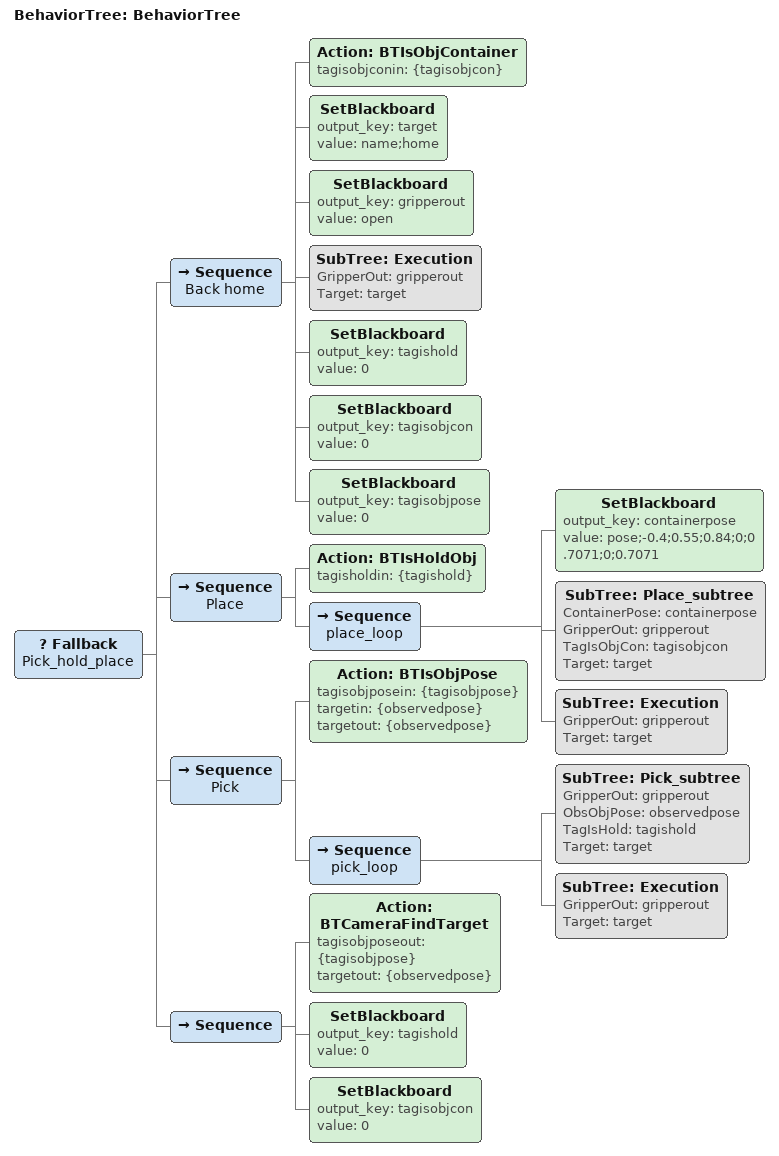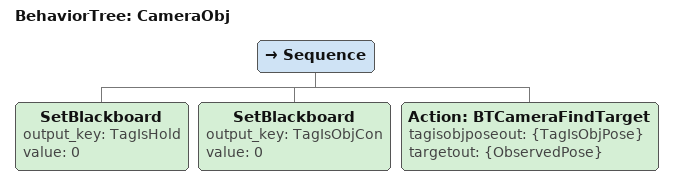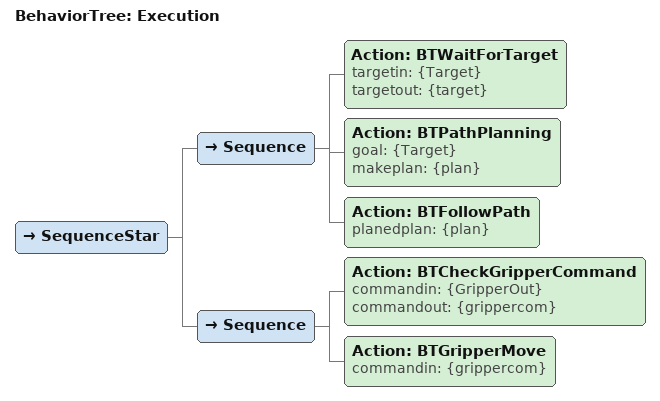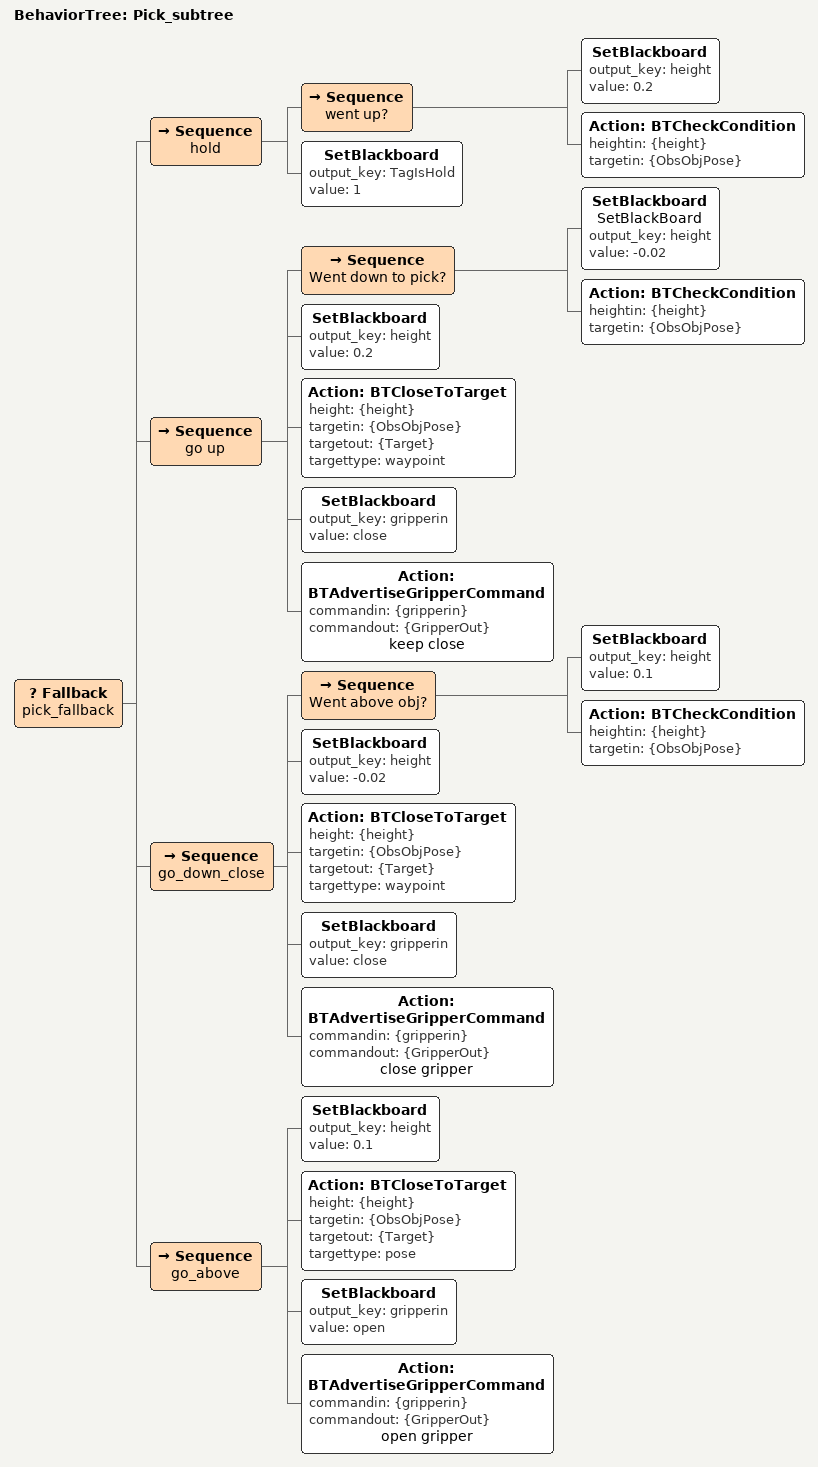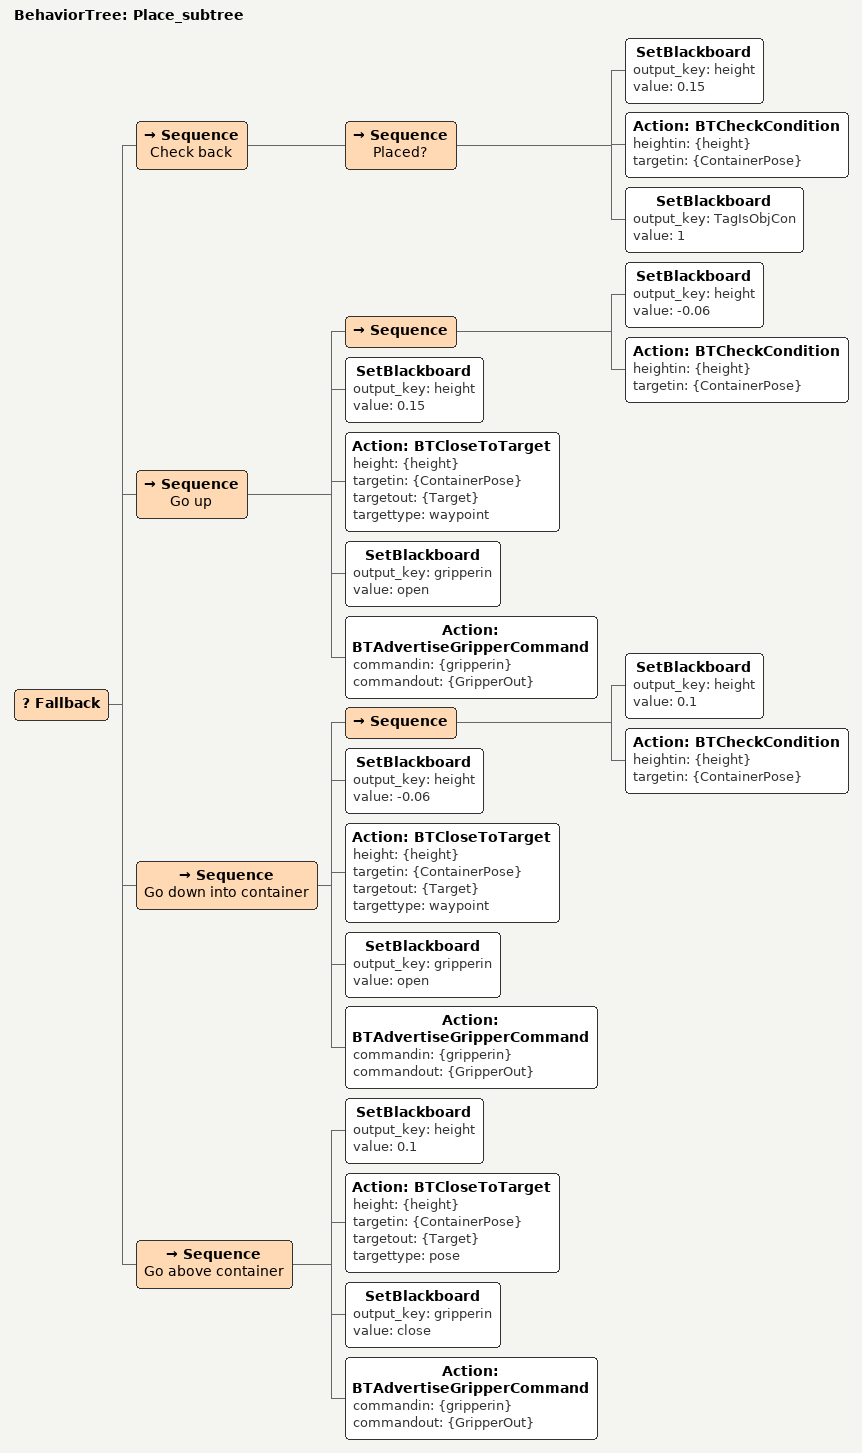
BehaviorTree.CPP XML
<?xml version="1.0"?>
<root main_tree_to_execute="BehaviorTree">
    <BehaviorTree ID="BehaviorTree">
        <Fallback name="Pick_hold_place">
            <Sequence name="Back home">
                <Action ID="BTIsObjContainer" tagisobjconin="{tagisobjcon}"/>
                <SetBlackboard output_key="target" value="name;home"/>
                <SetBlackboard output_key="gripperout" value="open"/>
                <SubTree GripperOut="gripperout" ID="Execution" Target="target"/>
                <SetBlackboard output_key="tagishold" value="0"/>
                <SetBlackboard output_key="tagisobjcon" value="0"/>
                <SetBlackboard output_key="tagisobjpose" value="0"/>
            </Sequence>
            <Sequence name="Place">
                <Action ID="BTIsHoldObj" tagisholdin="{tagishold}"/>
                <Sequence name="place_loop">
                    <SetBlackboard output_key="containerpose" value="pose;-0.4;0.55;0.84;0;0.7071;0;0.7071"/>
                    <SubTree ContainerPose="containerpose" GripperOut="gripperout" ID="Place_subtree" TagIsObjCon="tagisobjcon" Target="target"/>
                    <SubTree GripperOut="gripperout" ID="Execution" Target="target"/>
                </Sequence>
            </Sequence>
            <Sequence name="Pick">
                <Action ID="BTIsObjPose" tagisobjposein="{tagisobjpose}" targetin="{observedpose}" targetout="{observedpose}"/>
                <Sequence name="pick_loop">
                    <SubTree GripperOut="gripperout" ID="Pick_subtree" ObsObjPose="observedpose" TagIsHold="tagishold" Target="target"/>
                    <SubTree GripperOut="gripperout" ID="Execution" Target="target"/>
                </Sequence>
            </Sequence>
            <Sequence>
                <Action ID="BTCameraFindTarget" tagisobjposeout="{tagisobjpose}" targetout="{observedpose}"/>
                <SetBlackboard output_key="tagishold" value="0"/>
                <SetBlackboard output_key="tagisobjcon" value="0"/>
            </Sequence>
        </Fallback>
    </BehaviorTree>
    <BehaviorTree ID="CameraObj">
        <Sequence>
            <SetBlackboard output_key="TagIsHold" value="0"/>
            <SetBlackboard output_key="TagIsObjCon" value="0"/>
            <Action ID="BTCameraFindTarget" tagisobjposeout="{TagIsObjPose}" targetout="{ObservedPose}"/>
        </Sequence>
    </BehaviorTree>
    <BehaviorTree ID="Execution">
        <SequenceStar>
            <Sequence>
                <Action ID="BTWaitForTarget" targetin="{Target}" targetout="{target}"/>
                <Action ID="BTPathPlanning" goal="{Target}" makeplan="{plan}"/>
                <Action ID="BTFollowPath" planedplan="{plan}"/>
            </Sequence>
            <Sequence>
                <Action ID="BTCheckGripperCommand" commandin="{GripperOut}" commandout="{grippercom}"/>
                <Action ID="BTGripperMove" commandin="{grippercom}"/>
            </Sequence>
        </SequenceStar>
    </BehaviorTree>
    <BehaviorTree ID="Pick_subtree">
        <Fallback name="pick_fallback">
            <Sequence name="hold">
                <Sequence name="went up?">
                    <SetBlackboard output_key="height" value="0.2"/>
                    <Action ID="BTCheckCondition" heightin="{height}" targetin="{ObsObjPose}"/>
                </Sequence>
                <SetBlackboard output_key="TagIsHold" value="1"/>
            </Sequence>
            <Sequence name="go up">
                <Sequence name="Went down to pick?">
                    <SetBlackboard name="SetBlackBoard" output_key="height" value="-0.02"/>
                    <Action ID="BTCheckCondition" heightin="{height}" targetin="{ObsObjPose}"/>
                </Sequence>
                <SetBlackboard output_key="height" value="0.2"/>
                <Action ID="BTCloseToTarget" height="{height}" targetin="{ObsObjPose}" targetout="{Target}" targettype="waypoint"/>
                <SetBlackboard output_key="gripperin" value="close"/>
                <Action ID="BTAdvertiseGripperCommand" commandin="{gripperin}" commandout="{GripperOut}" name="keep close"/>
            </Sequence>
            <Sequence name="go_down_close">
                <Sequence name="Went above obj?">
                    <SetBlackboard output_key="height" value="0.1"/>
                    <Action ID="BTCheckCondition" heightin="{height}" targetin="{ObsObjPose}"/>
                </Sequence>
                <SetBlackboard output_key="height" value="-0.02"/>
                <Action ID="BTCloseToTarget" height="{height}" targetin="{ObsObjPose}" targetout="{Target}" targettype="waypoint"/>
                <SetBlackboard output_key="gripperin" value="close"/>
                <Action ID="BTAdvertiseGripperCommand" commandin="{gripperin}" commandout="{GripperOut}" name="close gripper"/>
            </Sequence>
            <Sequence name="go_above">
                <SetBlackboard output_key="height" value="0.1"/>
                <Action ID="BTCloseToTarget" height="{height}" targetin="{ObsObjPose}" targetout="{Target}" targettype="pose"/>
                <SetBlackboard output_key="gripperin" value="open"/>
                <Action ID="BTAdvertiseGripperCommand" commandin="{gripperin}" commandout="{GripperOut}" name="open gripper"/>
            </Sequence>
        </Fallback>
    </BehaviorTree>
    <BehaviorTree ID="Place_subtree">
        <Fallback>
            <Sequence name="Check back">
                <Sequence name="Placed?">
                    <SetBlackboard output_key="height" value="0.15"/>
                    <Action ID="BTCheckCondition" heightin="{height}" targetin="{ContainerPose}"/>
                    <SetBlackboard output_key="TagIsObjCon" value="1"/>
                </Sequence>
            </Sequence>
            <Sequence name="Go up">
                <Sequence>
                    <SetBlackboard output_key="height" value="-0.06"/>
                    <Action ID="BTCheckCondition" heightin="{height}" targetin="{ContainerPose}"/>
                </Sequence>
                <SetBlackboard output_key="height" value="0.15"/>
                <Action ID="BTCloseToTarget" height="{height}" targetin="{ContainerPose}" targetout="{Target}" targettype="waypoint"/>
                <SetBlackboard output_key="gripperin" value="open"/>
                <Action ID="BTAdvertiseGripperCommand" commandin="{gripperin}" commandout="{GripperOut}"/>
            </Sequence>
            <Sequence name="Go down into container">
                <Sequence>
                    <SetBlackboard output_key="height" value="0.1"/>
                    <Action ID="BTCheckCondition" heightin="{height}" targetin="{ContainerPose}"/>
                </Sequence>
                <SetBlackboard output_key="height" value="-0.06"/>
                <Action ID="BTCloseToTarget" height="{height}" targetin="{ContainerPose}" targetout="{Target}" targettype="waypoint"/>
                <SetBlackboard output_key="gripperin" value="open"/>
                <Action ID="BTAdvertiseGripperCommand" commandin="{gripperin}" commandout="{GripperOut}"/>
            </Sequence>
            <Sequence name="Go above container">
                <SetBlackboard output_key="height" value="0.1"/>
                <Action ID="BTCloseToTarget" height="{height}" targetin="{ContainerPose}" targetout="{Target}" targettype="pose"/>
                <SetBlackboard output_key="gripperin" value="close"/>
                <Action ID="BTAdvertiseGripperCommand" commandin="{gripperin}" commandout="{GripperOut}"/>
            </Sequence>
        </Fallback>
    </BehaviorTree>
</root>
